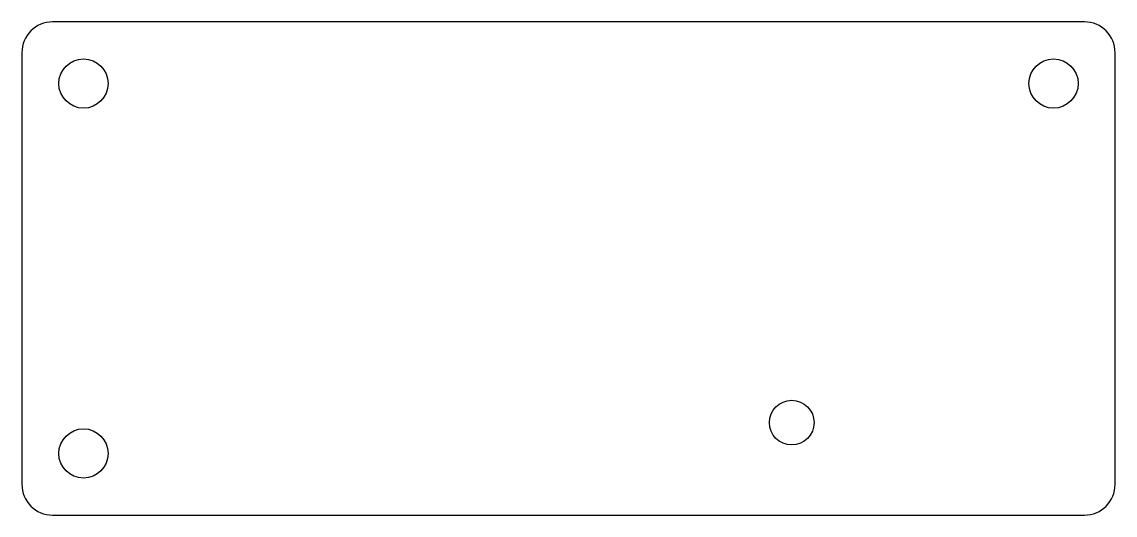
# Model space of a CAD drawing. Header units: millimetres. Extents: x -35.5 to 35.5, y -16 to 16.
import ezdxf

# ---------------------------------------------------------------- set-up
doc = ezdxf.new("R2010")
doc.units = ezdxf.units.MM

msp = doc.modelspace()

# ---------------------------------------------------------------- linework, layer by layer
at = {"color": 7, "linetype": 'Continuous', "lineweight": 25}
for p, q in [((33.5, 16), (-33.5, 16)), ((-35.5, 14), (-35.5, -14)), ((35.5, -14), (35.5, 14)), ((-33.5, -16), (33.5, -16))]:
    msp.add_line(p, q, dxfattribs=at)
for centre, radius in [((-31.5, 12), 1.6), ((31.5, 12), 1.6), ((14.5, -10), 1.45), ((-31.5, -12), 1.6)]:
    msp.add_circle(centre, radius, dxfattribs=at)
for centre, start, end in [((-33.5, 14), 90, 180), ((33.5, 14), 0, 90), ((-33.5, -14), 180, 270), ((33.5, -14), 270, 0)]:
    msp.add_arc(centre, 2, start, end, dxfattribs=at)

doc.saveas('drawing.dxf')
